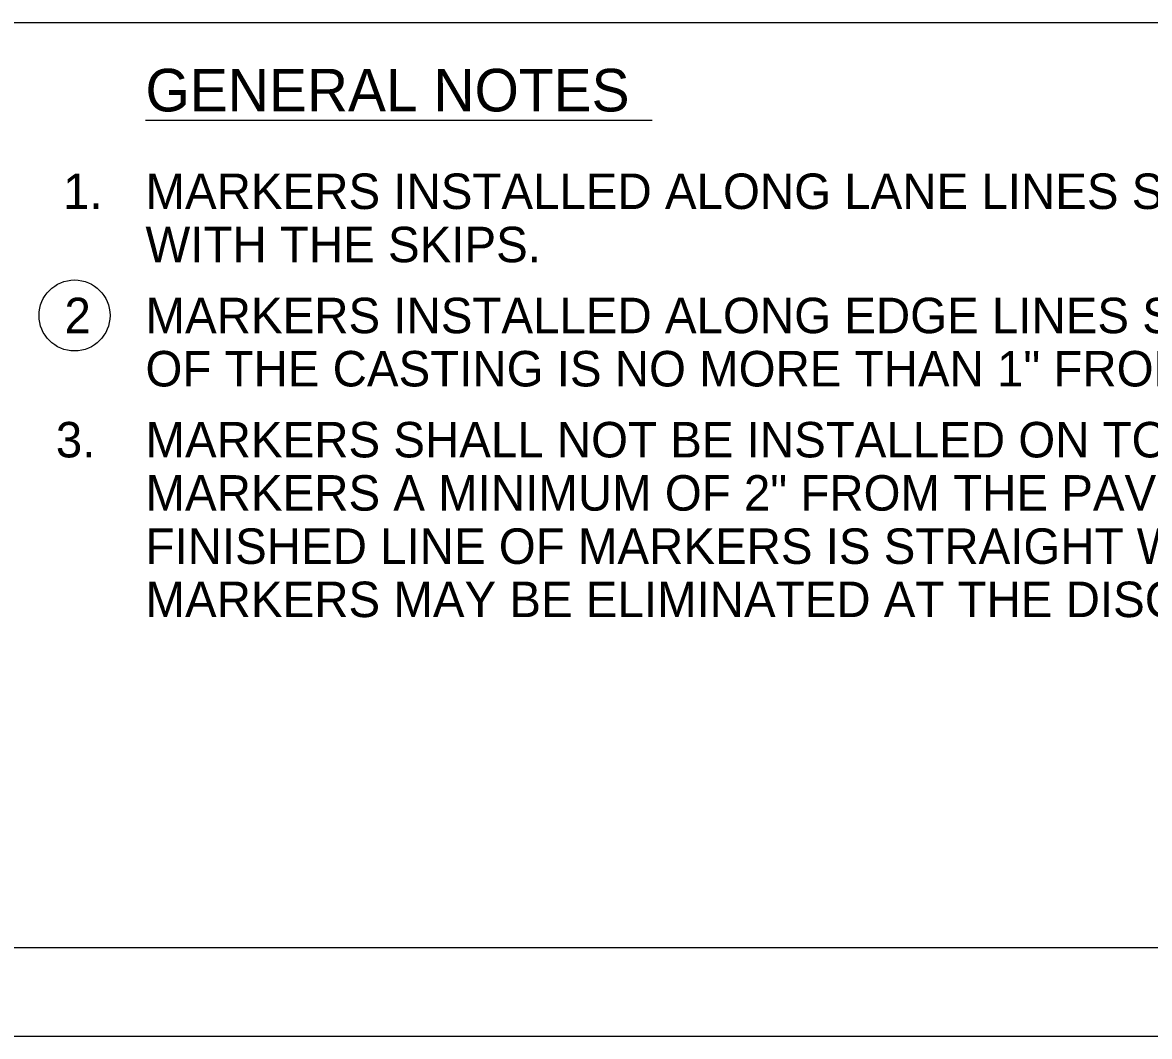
# Model space of a CAD drawing. Extents: x 1000 to 1036.3, y 1000 to 1022.
# Drawn here: x 1007.45 to 1013.8, y 1000 to 1005.71 of the extents above; entities that cross this region are included whole.
import ezdxf

# ---------------------------------------------------------------- set-up
doc = ezdxf.new("R2010")
doc.units = 0
doc.layers.add('Level 1', color=7, linetype='Continuous')
doc.layers.add('Level 10', color=7, linetype='Continuous')

msp = doc.modelspace()

# ---------------------------------------------------------------- linework, layer by layer
at = {"layer": 'Level 1'}
msp.add_line((1007, 1005.7143), (1035.5, 1005.7143), dxfattribs=at)
msp.add_lwpolyline([(1008.141, 1005.1634), (1010.9972, 1005.1634)], dxfattribs=at)
msp.add_circle((1007.741, 1004.0634), 0.2, dxfattribs=at)
at = {"layer": 'Level 10'}
for p, q in [((1035.5, 1000.5), (1007, 1000.5)), ((1036, 1000), (1000, 1000))]:
    msp.add_line(p, q, dxfattribs=at)

# ---------------------------------------------------------------- texts
at = {"layer": 'Level 1'}
for s, height, p in [('GENERAL NOTES', 0.24, (1008.141, 1005.2134)), ('1.', 0.2, (1007.6765, 1004.6634)), ('MARKERS INSTALLED ALONG LANE LINES SHALL BE PLACED BETWEEN AND IN LINE ', 0.2, (1008.141, 1004.6634)), ('WITH THE SKIPS.', 0.2, (1008.141, 1004.3634)), ('2', 0.2, (1007.6843, 1003.9634)), ('MARKERS INSTALLED ALONG EDGE LINES SHALL BE PLACED SO THAT THE NEAR EDGE ', 0.2, (1008.141, 1003.9634)), ('OF THE CASTING IS NO MORE THAN 1" FROM THE NEAR EDGE OF THE LINE.', 0.2, (1008.141, 1003.6634)), ('3.', 0.2, (1007.6355, 1003.2634)), ('MARKERS SHALL NOT BE INSTALLED ON TOP OF THE PAVEMENT JOINT.  OFFSET', 0.2, (1008.141, 1003.2634)), ('MARKERS A MINIMUM OF 2" FROM THE PAVEMENT JOINT.  ENSURE THAT THE', 0.2, (1008.141, 1002.9634)), ('FINISHED LINE OF MARKERS IS STRAIGHT WITH MINIMAL LATERAL DEVIATION.', 0.2, (1008.141, 1002.6634)), ('MARKERS MAY BE ELIMINATED AT THE DISCRETION OF THE ENGINEER.', 0.2, (1008.141, 1002.3634))]:
    msp.add_text(s, height=height, dxfattribs=at).set_placement(p)

doc.saveas('drawing.dxf')
